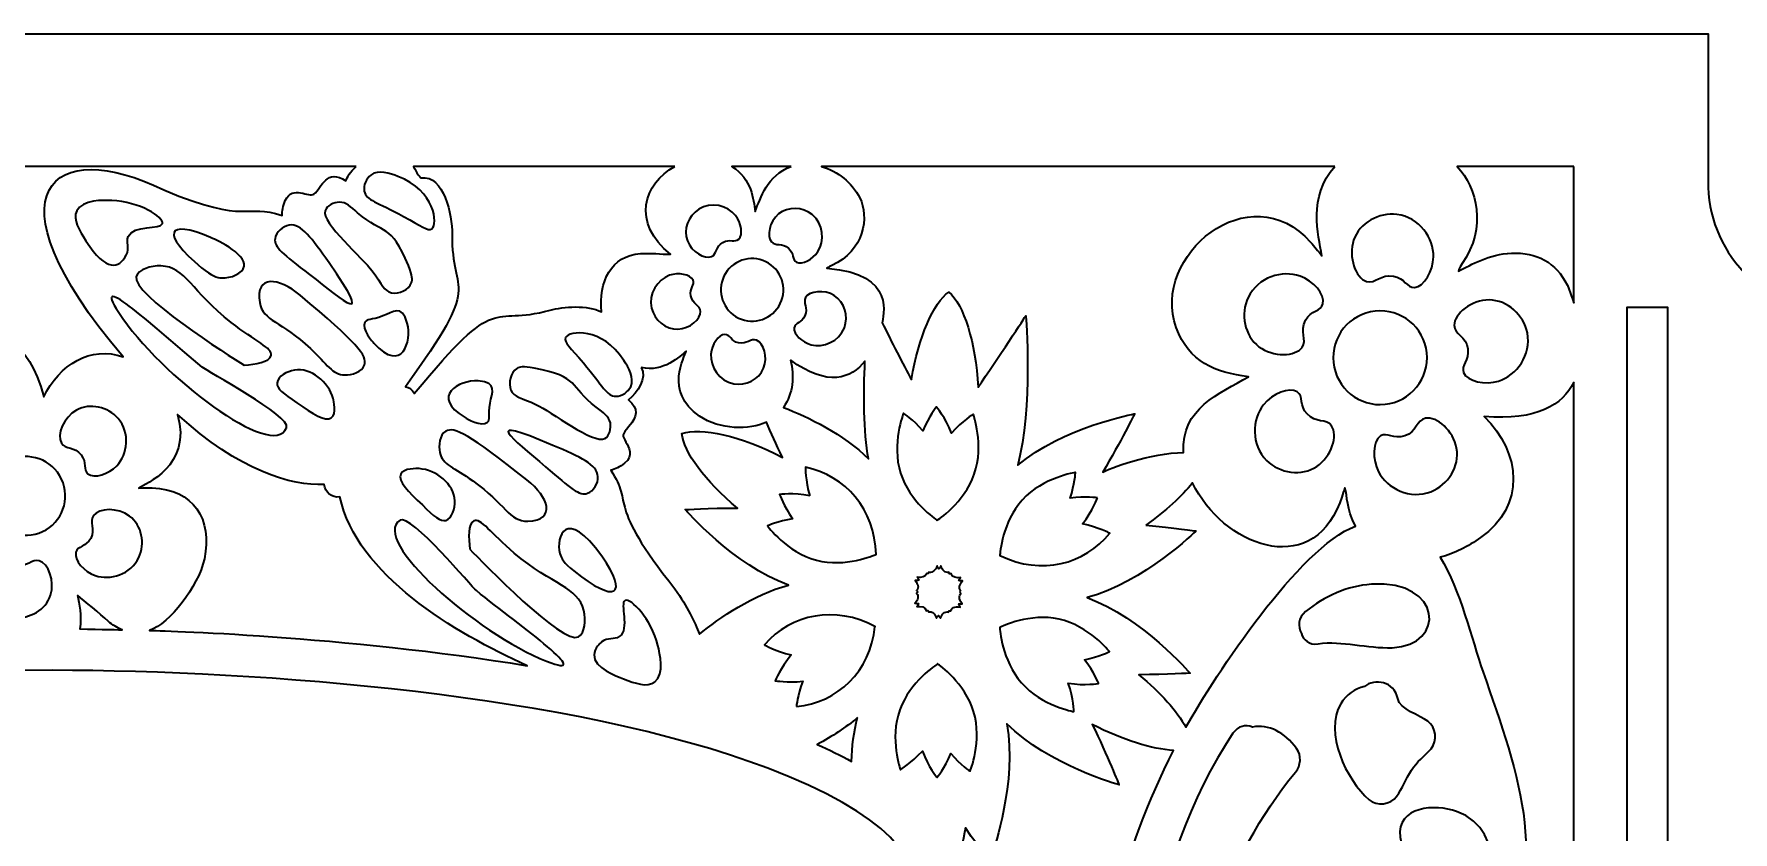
# Model space of a CAD drawing. Header units: inches. Extents: x 7 to 405, y 0 to 403.
# Drawn here: x 144.1 to 270.3, y 343.7 to 403 of the extents above; entities that cross this region are included whole.
import ezdxf

# ---------------------------------------------------------------- set-up
doc = ezdxf.new("R2010")
doc.units = ezdxf.units.IN
doc.header["$MEASUREMENT"] = 0
doc.layers.add('_U+0421_U+043B_U+043E_U+0439 1', color=7, linetype='Continuous')

msp = doc.modelspace()

# ---------------------------------------------------------------- linework, layer by layer
at = {"layer": '_U+0421_U+043B_U+043E_U+0439 1', "color": 250, "lineweight": 35, "true_color": 0x373435}
msp.add_lwpolyline([(265.46, 296.27), (262.46, 296.27), (262.46, 382.7), (265.46, 382.7), (265.46, 296.27)], dxfattribs=at)
for points, knots in [([(271.14, 385.28), (269.34, 387.18), (268.46, 389.44), (268.46, 392.09), (268.46, 392.09), (268.46, 402.99), (268.46, 402.99), (268.46, 402.99), (20.46, 402.99), (20.46, 402.99), (20.46, 402.99), (20.46, 392.09), (20.46, 392.09), (20.46, 389.48), (19.58, 387.22), (17.78, 385.28), (6.74, 373.43), (6.72, 305.57), (17.78, 293.7), (19.58, 291.76), (20.46, 289.5), (20.46, 286.89), (20.46, 286.89), (20.46, 275.99), (20.46, 275.99), (20.46, 275.99), (268.46, 275.99), (268.46, 275.99), (268.46, 275.99), (268.46, 286.89), (268.46, 286.89), (268.46, 289.5), (269.34, 291.76), (271.14, 293.7), (282.18, 305.54), (282.2, 373.41), (271.14, 385.28)], [0, 0, 0, 0, 1, 1, 1, 2, 2, 2, 3, 3, 3, 4, 4, 4, 5, 5, 5, 6, 6, 6, 7, 7, 7, 8, 8, 8, 9, 9, 9, 10, 10, 10, 11, 11, 11, 12, 12, 12, 12]), ([(168.07, 393.15), (167.61, 392.74), (167.4, 392.35), (167.3, 392.08), (165.9, 393.04), (165.5, 391.57), (164.93, 391.1), (164.57, 390.79), (163.35, 391.81), (162.8, 390.62), (162.62, 390.22), (162.56, 389.83), (162.57, 389.5), (159.77, 390.47), (160.19, 388.74), (153.78, 391.4), (145.63, 395.41), (140.21, 391.48), (150.75, 379), (148.38, 379.86), (146, 378.43), (144.87, 376.03), (142.55, 384.87), (135.4, 378.21), (135.4, 378.21), (134.32, 377.09), (134.08, 375.74), (134.67, 374.27), (135.21, 372.94), (136.24, 372.08), (136.82, 371.52), (136.62, 371.5), (136.46, 371.53), (136.3, 371.58), (133.25, 372.42), (130.32, 370.44), (130.18, 367.35), (128.87, 369.49), (126.44, 372.13), (124.03, 373.41), (128.64, 374.15), (135.81, 379.01), (134.43, 382.5), (133.13, 385.79), (125.43, 384.7), (121.49, 382.53), (122.33, 385.09), (122.71, 390.11), (121.27, 393.15), (121.27, 393.15), (168.07, 393.15), (168.07, 393.15)], [0, 0, 0, 0, 1, 1, 1, 2, 2, 2, 3, 3, 3, 4, 4, 4, 5, 5, 5, 6, 6, 6, 7, 7, 7, 8, 8, 8, 9, 9, 9, 10, 10, 10, 11, 11, 11, 12, 12, 12, 13, 13, 13, 14, 14, 14, 15, 15, 15, 16, 16, 16, 17, 17, 17, 17]), ([(169.15, 392.51), (169.72, 392.95), (170.58, 392.63), (171.16, 392.41), (173.93, 391.36), (174.15, 388.85), (173.69, 388.52), (173.39, 388.31), (172.9, 388.73), (171.59, 389.44), (169.59, 390.54), (168.81, 390.61), (168.67, 391.3), (168.58, 391.76), (168.81, 392.26), (169.15, 392.51)], [0, 0, 0, 0, 1, 1, 1, 2, 2, 2, 3, 3, 3, 4, 4, 4, 5, 5, 5, 5]), ([(191.72, 393.15), (189.43, 391.92), (188.49, 388.94), (191.42, 386.62), (190.7, 386.64), (189.95, 386.72), (189.19, 386.67), (186.99, 386.54), (186.05, 384.58), (186.29, 382.34), (185.24, 382.88), (183.44, 382.74), (182.47, 382.47), (177.9, 381.22), (178.79, 384.02), (172.38, 376.29), (172.24, 376.56), (172, 376.73), (171.72, 376.78), (177.62, 384.92), (175.12, 383.37), (175.19, 388.11), (175.21, 389.57), (174.56, 392.51), (172.9, 392.31), (172.76, 392.29), (172.38, 393.02), (172.31, 393.15), (172.31, 393.15), (191.72, 393.15), (191.72, 393.15)], [0, 0, 0, 0, 1, 1, 1, 2, 2, 2, 3, 3, 3, 4, 4, 4, 5, 5, 5, 6, 6, 6, 7, 7, 7, 8, 8, 8, 9, 9, 9, 10, 10, 10, 10]), ([(200.37, 393.15), (198.56, 392.48), (198.11, 390.8), (197.69, 389.81), (197.56, 390.73), (197.46, 392.19), (195.96, 393.15), (195.96, 393.15), (200.37, 393.15), (200.37, 393.15)], [0, 0, 0, 0, 1, 1, 1, 2, 2, 2, 3, 3, 3, 3]), ([(240.75, 393.15), (238.71, 390.84), (239.52, 388.12), (239.78, 386.52), (239.5, 386.86), (239.23, 387.19), (238.94, 387.52), (234.46, 392.64), (227.03, 386.51), (228.97, 381.18), (229.9, 378.63), (231.86, 377.84), (234.33, 377.52), (232.18, 376.27), (229.32, 375.2), (229.51, 371.9), (227.14, 371.89), (223.86, 370.68), (223.51, 370.44), (224.84, 372.69), (225.88, 374.78), (225.88, 374.78), (225.88, 374.78), (220.51, 373.76), (217.19, 370.96), (218.33, 375.15), (217.8, 382.06), (217.8, 382.06), (217.8, 382.06), (215.65, 378.79), (214.26, 376.76), (214.07, 380.12), (213.18, 382.89), (212.08, 383.82), (210.93, 383.02), (209.83, 380.49), (209.31, 377.32), (208.69, 378.41), (207.8, 380.18), (207.13, 381.54), (207.13, 381.89), (208.31, 385.22), (203.03, 385.58), (203.15, 385.69), (203.26, 385.74), (203.38, 385.79), (205.81, 386.85), (206.17, 389.42), (205.46, 390.82), (204.84, 392.01), (203.85, 392.76), (202.63, 393.15), (202.63, 393.15), (240.75, 393.15), (240.75, 393.15)], [0, 0, 0, 0, 1, 1, 1, 2, 2, 2, 3, 3, 3, 4, 4, 4, 5, 5, 5, 6, 6, 6, 7, 7, 7, 8, 8, 8, 9, 9, 9, 10, 10, 10, 11, 11, 11, 12, 12, 12, 13, 13, 13, 14, 14, 14, 15, 15, 15, 16, 16, 16, 17, 17, 17, 18, 18, 18, 18]), ([(258.48, 393.15), (258.48, 393.15), (258.48, 383.01), (258.48, 383.01), (258.24, 383.83), (258, 384.35), (258, 384.35), (257.16, 386.01), (255.74, 386.8), (253.86, 386.71), (252.21, 386.63), (250.87, 385.85), (249.93, 385.37), (249.98, 385.61), (250.09, 385.77), (250.2, 385.93), (252.06, 388.63), (251.3, 391.54), (249.83, 393.15), (249.83, 393.15), (258.48, 393.15), (258.48, 393.15)], [0, 0, 0, 0, 1, 1, 1, 2, 2, 2, 3, 3, 3, 4, 4, 4, 5, 5, 5, 6, 6, 6, 7, 7, 7, 7]), ([(151.14, 387.94), (150.95, 387.51), (151.29, 387.13), (150.99, 386.55), (150.47, 385.57), (149.49, 385.26), (148, 387.62), (147.51, 388.39), (147, 389.21), (147.31, 389.85), (147.73, 390.7), (149.32, 390.64), (149.91, 390.62), (151.97, 390.53), (153.79, 389.38), (153.67, 388.91), (153.56, 388.44), (151.53, 388.85), (151.14, 387.94)], [0, 0, 0, 0, 1, 1, 1, 2, 2, 2, 3, 3, 3, 4, 4, 4, 5, 5, 5, 6, 6, 6, 6]), ([(171.94, 385.78), (172.26, 384.99), (172.26, 384.73), (172.18, 384.52), (171.98, 383.99), (171.26, 383.65), (170.69, 383.76), (170.12, 383.88), (170.01, 384.38), (169.26, 385.39), (168.58, 386.29), (165.47, 389), (165.76, 389.85), (165.89, 390.24), (166.4, 390.49), (166.82, 390.49), (167.33, 390.5), (167.65, 390.15), (168.17, 389.71), (170.17, 387.98), (170.6, 389.01), (171.94, 385.78)], [0, 0, 0, 0, 1, 1, 1, 2, 2, 2, 3, 3, 3, 4, 4, 4, 5, 5, 5, 6, 6, 6, 7, 7, 7, 7]), ([(193.5, 389.97), (194.42, 390.57), (195.66, 390.24), (196.23, 389.51), (196.67, 388.97), (196.82, 388.07), (196.48, 387.75), (196.2, 387.48), (195.81, 387.79), (195.3, 387.51), (194.75, 387.2), (194.87, 386.63), (194.46, 386.46), (193.94, 386.24), (192.98, 386.8), (192.66, 387.62), (192.33, 388.46), (192.73, 389.48), (193.5, 389.97)], [0, 0, 0, 0, 1, 1, 1, 2, 2, 2, 3, 3, 3, 4, 4, 4, 5, 5, 5, 6, 6, 6, 6]), ([(201.93, 389.57), (202.79, 388.88), (202.86, 387.6), (202.36, 386.83), (201.98, 386.24), (201.18, 385.82), (200.76, 386.04), (200.42, 386.22), (200.6, 386.69), (200.17, 387.08), (199.7, 387.5), (199.2, 387.21), (198.9, 387.55), (198.53, 387.97), (198.76, 389.06), (199.43, 389.62), (200.13, 390.2), (201.22, 390.14), (201.93, 389.57)], [0, 0, 0, 0, 1, 1, 1, 2, 2, 2, 3, 3, 3, 4, 4, 4, 5, 5, 5, 6, 6, 6, 6]), ([(157.24, 387.88), (157.41, 387.81), (159.94, 386.7), (159.74, 385.73), (159.64, 385.2), (158.78, 384.83), (158.08, 384.87), (157.73, 384.88), (157.34, 385), (156.59, 385.62), (153.5, 388.18), (154, 389.27), (157.24, 387.88)], [0, 0, 0, 0, 1, 1, 1, 2, 2, 2, 3, 3, 3, 4, 4, 4, 4]), ([(162.04, 387.78), (162.11, 388.26), (162.6, 388.72), (163.1, 388.79), (163.99, 388.92), (164.78, 387.81), (166.05, 385.99), (169.47, 381.07), (167.2, 383.12), (164.6, 385.12), (162.61, 386.66), (161.96, 387.15), (162.04, 387.78)], [0, 0, 0, 0, 1, 1, 1, 2, 2, 2, 3, 3, 3, 4, 4, 4, 4]), ([(242.14, 387.67), (242.57, 388.96), (244.01, 389.75), (245.36, 389.58), (247, 389.38), (248.11, 387.81), (248.07, 386.43), (248.05, 385.38), (247.37, 384.21), (246.66, 384.16), (246.08, 384.12), (245.94, 384.86), (245.09, 385.01), (244.16, 385.18), (243.75, 384.41), (243.1, 384.61), (242.29, 384.86), (241.72, 386.42), (242.14, 387.67)], [0, 0, 0, 0, 1, 1, 1, 2, 2, 2, 3, 3, 3, 4, 4, 4, 5, 5, 5, 6, 6, 6, 6]), ([(195.38, 385), (195.94, 386.15), (197.33, 386.63), (198.49, 386.07), (199.64, 385.51), (200.12, 384.12), (199.56, 382.96), (199, 381.81), (197.61, 381.33), (196.45, 381.89), (195.3, 382.45), (194.82, 383.84), (195.38, 385)], [0, 0, 0, 0, 1, 1, 1, 2, 2, 2, 3, 3, 3, 4, 4, 4, 4]), ([(156.62, 378.24), (156.93, 377.98), (163.23, 374.61), (162.89, 373.74), (161.92, 371.24), (153.54, 377.55), (150.44, 382.29), (148.2, 385.72), (153.37, 380.96), (156.62, 378.24)], [0, 0, 0, 0, 1, 1, 1, 2, 2, 2, 3, 3, 3, 3]), ([(158.79, 381.55), (160.56, 380.16), (161.87, 379.67), (161.74, 379.1), (161.62, 378.62), (160.58, 378.45), (159.74, 378.39), (158.66, 379.06), (151.34, 383.71), (151.73, 384.97), (151.9, 385.5), (152.82, 385.78), (153.57, 385.76), (155.39, 385.7), (155.83, 383.88), (158.79, 381.55)], [0, 0, 0, 0, 1, 1, 1, 2, 2, 2, 3, 3, 3, 4, 4, 4, 5, 5, 5, 5]), ([(163.91, 383.58), (168.12, 380.04), (168.92, 379.1), (168.68, 378.4), (168.5, 377.89), (167.74, 377.65), (167.22, 377.66), (166.29, 377.67), (165.91, 378.45), (164.67, 379.62), (162.52, 381.65), (161.13, 381.67), (160.91, 383.03), (160.55, 385.14), (162.34, 384.9), (163.91, 383.58)], [0, 0, 0, 0, 1, 1, 1, 2, 2, 2, 3, 3, 3, 4, 4, 4, 5, 5, 5, 5]), ([(193.08, 384.71), (193.24, 384.36), (192.82, 384.09), (192.92, 383.53), (193.04, 382.91), (193.62, 382.83), (193.64, 382.38), (193.68, 381.82), (192.84, 381.09), (191.96, 381.06), (191.05, 381.03), (190.22, 381.74), (190, 382.62), (189.74, 383.69), (190.46, 384.75), (191.33, 385.06), (191.99, 385.29), (192.88, 385.14), (193.08, 384.71)], [0, 0, 0, 0, 1, 1, 1, 2, 2, 2, 3, 3, 3, 4, 4, 4, 5, 5, 5, 6, 6, 6, 6]), ([(238.32, 379.71), (237.83, 379.02), (236.16, 378.97), (235.11, 379.76), (234.02, 380.58), (233.72, 382.2), (234.31, 383.42), (235.02, 384.92), (236.85, 385.47), (238.16, 385), (239.14, 384.65), (240.04, 383.63), (239.86, 382.94), (239.72, 382.38), (238.98, 382.48), (238.56, 381.72), (238.1, 380.89), (238.71, 380.26), (238.32, 379.71)], [0, 0, 0, 0, 1, 1, 1, 2, 2, 2, 3, 3, 3, 4, 4, 4, 5, 5, 5, 6, 6, 6, 6]), ([(201.44, 383.41), (201.73, 383.9), (202.83, 384.02), (203.57, 383.56), (204.34, 383.07), (204.64, 382.02), (204.32, 381.17), (203.93, 380.14), (202.74, 379.66), (201.85, 379.9), (201.17, 380.08), (200.52, 380.7), (200.59, 381.17), (200.66, 381.55), (201.16, 381.53), (201.39, 382.06), (201.65, 382.63), (201.21, 383.02), (201.44, 383.41)], [0, 0, 0, 0, 1, 1, 1, 2, 2, 2, 3, 3, 3, 4, 4, 4, 5, 5, 5, 6, 6, 6, 6]), ([(169.38, 380.02), (169.3, 380.11), (168.43, 381.06), (168.71, 381.58), (168.86, 381.84), (169.14, 381.71), (170.05, 382.04), (170.81, 382.32), (171.45, 382.97), (171.86, 381.51), (172.22, 380.15), (171.48, 377.73), (169.38, 380.02)], [0, 0, 0, 0, 1, 1, 1, 2, 2, 2, 3, 3, 3, 4, 4, 4, 4]), ([(243.74, 382.4), (245.66, 382.6), (247.37, 381.22), (247.57, 379.3), (247.77, 377.39), (246.38, 375.68), (244.47, 375.48), (242.56, 375.28), (240.84, 376.67), (240.64, 378.58), (240.44, 380.49), (241.83, 382.2), (243.74, 382.4)], [0, 0, 0, 0, 1, 1, 1, 2, 2, 2, 3, 3, 3, 4, 4, 4, 4]), ([(252.21, 383.23), (253.57, 383.22), (254.78, 382.11), (255.04, 380.78), (255.37, 379.16), (254.23, 377.61), (252.91, 377.21), (251.91, 376.9), (250.58, 377.17), (250.31, 377.83), (250.09, 378.37), (250.74, 378.74), (250.62, 379.6), (250.49, 380.53), (249.63, 380.67), (249.61, 381.35), (249.59, 382.2), (250.9, 383.23), (252.21, 383.23)], [0, 0, 0, 0, 1, 1, 1, 2, 2, 2, 3, 3, 3, 4, 4, 4, 5, 5, 5, 6, 6, 6, 6]), ([(188.45, 376.78), (188.27, 376.41), (187.82, 376.08), (187.36, 376.08), (186.65, 376.07), (186.42, 376.82), (184.94, 378.56), (183.98, 379.69), (183.47, 380.09), (183.62, 380.43), (183.85, 380.94), (186.33, 381.25), (187.94, 378.74), (188.27, 378.21), (188.76, 377.44), (188.45, 376.78)], [0, 0, 0, 0, 1, 1, 1, 2, 2, 2, 3, 3, 3, 4, 4, 4, 5, 5, 5, 5]), ([(195.44, 380.67), (195.83, 380.68), (195.89, 380.18), (196.46, 380.04), (197.07, 379.9), (197.37, 380.4), (197.8, 380.24), (198.32, 380.04), (198.65, 378.98), (198.32, 378.16), (197.99, 377.32), (197, 376.85), (196.1, 377.01), (195.02, 377.2), (194.34, 378.29), (194.41, 379.21), (194.47, 379.91), (194.97, 380.67), (195.44, 380.67)], [0, 0, 0, 0, 1, 1, 1, 2, 2, 2, 3, 3, 3, 4, 4, 4, 5, 5, 5, 6, 6, 6, 6]), ([(189.24, 378.22), (190.88, 377.82), (192.11, 379.05), (192.58, 379.43), (192.48, 379.03), (190.9, 376.45), (193.56, 374.6), (195.05, 373.56), (197.31, 373.57), (198.53, 374.15), (198.85, 373.4), (199.26, 372.49), (199.73, 371.54), (196.63, 373.15), (193.65, 373.81), (192.26, 373.31), (192.38, 371.95), (193.96, 369.78), (196.38, 367.77), (194.23, 367.77), (192.5, 367.66), (192.5, 367.66), (192.5, 367.66), (196.07, 363.52), (200.16, 362.05), (197.55, 361.35), (195.06, 359.62), (193.55, 358.4), (193.22, 359.31), (192.66, 360.42), (191.74, 361.77), (186.53, 368.29), (188.73, 367.96), (186.97, 370.59), (187.29, 370.67), (187.65, 370.82), (188, 371.1), (188.67, 371.65), (188.3, 372.31), (188.1, 372.67), (187.81, 373.18), (187.79, 373.21), (188.31, 373.82), (188.95, 374.57), (189.08, 375.13), (188.29, 375.82), (188.96, 376.31), (189.68, 377.46), (189.24, 378.22)], [0, 0, 0, 0, 1, 1, 1, 2, 2, 2, 3, 3, 3, 4, 4, 4, 5, 5, 5, 6, 6, 6, 7, 7, 7, 8, 8, 8, 9, 9, 9, 10, 10, 10, 11, 11, 11, 12, 12, 12, 13, 13, 13, 14, 14, 14, 15, 15, 15, 16, 16, 16, 16]), ([(200.31, 378.78), (203.12, 376.71), (204.83, 377.41), (205.85, 378.69), (205.74, 376.28), (205.74, 373.46), (206.11, 371.42), (204.26, 373.27), (201.62, 374.54), (199.8, 375.25), (200.53, 376.33), (200.62, 377.54), (200.31, 378.78)], [0, 0, 0, 0, 1, 1, 1, 2, 2, 2, 3, 3, 3, 4, 4, 4, 4]), ([(163.66, 375.59), (162.65, 376.28), (162.15, 376.63), (162.19, 377.07), (162.24, 377.56), (162.93, 377.93), (163.48, 378.02), (164.7, 378.22), (166.03, 377.13), (166.36, 375.9), (166.39, 375.76), (166.65, 374.78), (166.22, 374.47), (165.77, 374.16), (164.86, 374.78), (163.66, 375.59)], [0, 0, 0, 0, 1, 1, 1, 2, 2, 2, 3, 3, 3, 4, 4, 4, 5, 5, 5, 5]), ([(177.12, 377.22), (178.63, 377.12), (178.13, 376.36), (178.01, 375.56), (177.87, 374.6), (178.05, 374.35), (177.82, 374.15), (177.38, 373.77), (176.26, 374.43), (176.16, 374.49), (173.49, 376.09), (175.72, 377.3), (177.12, 377.22)], [0, 0, 0, 0, 1, 1, 1, 2, 2, 2, 3, 3, 3, 4, 4, 4, 4]), ([(185.9, 375.26), (186.44, 374.84), (186.84, 374.6), (186.94, 374.1), (187.01, 373.69), (186.88, 373.14), (186.52, 372.93), (185.75, 372.48), (182.44, 374.99), (181.45, 375.45), (180.31, 375.99), (179.79, 376), (179.56, 376.53), (179.33, 377.06), (179.53, 377.84), (180, 378.14), (180.19, 378.26), (180.44, 378.32), (181.28, 378.16), (184.71, 377.51), (183.82, 376.86), (185.9, 375.26)], [0, 0, 0, 0, 1, 1, 1, 2, 2, 2, 3, 3, 3, 4, 4, 4, 5, 5, 5, 6, 6, 6, 7, 7, 7, 7]), ([(235.45, 375.45), (236.1, 376.27), (237.36, 376.79), (237.95, 376.4), (238.43, 376.08), (238.1, 375.4), (238.68, 374.76), (239.32, 374.06), (240.11, 374.43), (240.5, 373.88), (240.99, 373.19), (240.5, 371.6), (239.41, 370.86), (238.28, 370.11), (236.65, 370.35), (235.68, 371.3), (234.5, 372.46), (234.58, 374.37), (235.45, 375.45)], [0, 0, 0, 0, 1, 1, 1, 2, 2, 2, 3, 3, 3, 4, 4, 4, 5, 5, 5, 6, 6, 6, 6]), ([(258.48, 323.21), (257.68, 327.35), (255.57, 331.51), (251.9, 334.73), (257.31, 340.25), (254.35, 348.11), (251.75, 355.59), (250.9, 358.03), (250.09, 361.64), (248.56, 364.12), (249.63, 364.39), (250.62, 364.92), (251.57, 365.58), (254.91, 367.94), (254.61, 371.86), (251.84, 374.57), (255.77, 374.25), (257.66, 375.45), (258.48, 377.11), (258.48, 377.11), (258.48, 323.21), (258.48, 323.21)], [0, 0, 0, 0, 1, 1, 1, 2, 2, 2, 3, 3, 3, 4, 4, 4, 5, 5, 5, 6, 6, 6, 7, 7, 7, 7]), ([(150.3, 370.92), (149.7, 370.29), (148.61, 369.94), (148.14, 370.31), (147.76, 370.61), (148.09, 371.15), (147.64, 371.73), (147.16, 372.36), (146.47, 372.11), (146.18, 372.6), (145.81, 373.21), (146.34, 374.51), (147.3, 375.05), (148.3, 375.6), (149.64, 375.29), (150.39, 374.42), (151.3, 373.37), (151.1, 371.77), (150.3, 370.92)], [0, 0, 0, 0, 1, 1, 1, 2, 2, 2, 3, 3, 3, 4, 4, 4, 5, 5, 5, 6, 6, 6, 6]), ([(182.68, 372.43), (184.72, 371.56), (185.97, 371.01), (186.02, 370.11), (186.06, 369.61), (185.7, 369.03), (185.24, 368.87), (184.64, 368.66), (184.03, 369.2), (182.13, 370.84), (179.68, 372.95), (177.13, 374.81), (182.68, 372.43)], [0, 0, 0, 0, 1, 1, 1, 2, 2, 2, 3, 3, 3, 4, 4, 4, 4]), ([(211.21, 366.86), (211.21, 366.86), (211.21, 366.86), (211.21, 366.87), (211.09, 366.95), (209.16, 368.25), (208.49, 370.37), (207.8, 372.57), (208.71, 374.81), (208.71, 374.81), (208.71, 374.81), (209.43, 374.35), (210.15, 373.51), (210.59, 374.58), (211.16, 375.29), (211.16, 375.29), (211.16, 375.29), (211.81, 374.52), (212.28, 373.34), (213.07, 374.25), (213.89, 374.75), (213.89, 374.75), (213.89, 374.75), (214.73, 372.48), (213.97, 370.3), (213.22, 368.14), (211.21, 366.86), (211.21, 366.86)], [0, 0, 0, 0, 1, 1, 1, 2, 2, 2, 3, 3, 3, 4, 4, 4, 5, 5, 5, 6, 6, 6, 7, 7, 7, 8, 8, 8, 9, 9, 9, 9]), ([(152.91, 369.27), (152.85, 369.28), (152.2, 369.26), (151.93, 369.26), (152.34, 369.57), (155.9, 370.85), (154.8, 374.72), (159.38, 370.52), (163.26, 369.4), (165.68, 369.53), (165.75, 368.94), (166.25, 368.52), (166.86, 368.6), (168.07, 362.83), (175.39, 358.49), (180.76, 356.06), (167.32, 358.29), (153.11, 358.7), (152.75, 358.67), (152.74, 358.67), (152.72, 358.67), (152.71, 358.67), (154.22, 359.21), (156.32, 361.9), (156.79, 364), (157.44, 366.96), (155.94, 369.17), (152.91, 369.27)], [0, 0, 0, 0, 1, 1, 1, 2, 2, 2, 3, 3, 3, 4, 4, 4, 5, 5, 5, 6, 6, 6, 7, 7, 7, 8, 8, 8, 9, 9, 9, 9]), ([(180.75, 369.86), (182.37, 368.58), (182.95, 366.88), (180.82, 366.8), (179.44, 366.75), (179.14, 368.1), (176.72, 369.8), (175.33, 370.78), (174.48, 370.99), (174.28, 371.9), (174.17, 372.41), (174.25, 373.21), (174.72, 373.48), (175.36, 373.85), (176.43, 373.27), (180.75, 369.86)], [0, 0, 0, 0, 1, 1, 1, 2, 2, 2, 3, 3, 3, 4, 4, 4, 5, 5, 5, 5]), ([(249.79, 372.21), (250.03, 370.88), (249.15, 369.49), (247.88, 368.99), (246.35, 368.38), (244.62, 369.23), (243.99, 370.46), (243.51, 371.39), (243.54, 372.74), (244.14, 373.13), (244.63, 373.44), (245.11, 372.86), (245.93, 373.13), (246.83, 373.43), (246.81, 374.3), (247.48, 374.44), (248.31, 374.61), (249.56, 373.51), (249.79, 372.21)], [0, 0, 0, 0, 1, 1, 1, 2, 2, 2, 3, 3, 3, 4, 4, 4, 5, 5, 5, 6, 6, 6, 6]), ([(146.18, 369.92), (146.87, 368.46), (146.24, 366.71), (144.78, 366.02), (143.31, 365.34), (141.57, 365.97), (140.88, 367.43), (140.2, 368.89), (140.83, 370.64), (142.29, 371.32), (143.75, 372.01), (145.5, 371.38), (146.18, 369.92)], [0, 0, 0, 0, 1, 1, 1, 2, 2, 2, 3, 3, 3, 4, 4, 4, 4]), ([(175.39, 368.31), (175.42, 367.76), (175.2, 367.01), (174.73, 366.86), (174.3, 366.73), (173.86, 367.15), (172.98, 368), (171.94, 369.01), (171.15, 369.78), (171.37, 370.28), (171.58, 370.76), (172.6, 370.71), (172.74, 370.7), (174, 370.62), (175.34, 369.55), (175.39, 368.31)], [0, 0, 0, 0, 1, 1, 1, 2, 2, 2, 3, 3, 3, 4, 4, 4, 5, 5, 5, 5]), ([(201.75, 368.68), (201.41, 369.84), (201.43, 370.8), (201.43, 370.8), (204.41, 370.17), (206.58, 367.71), (206.67, 364.33), (206.67, 364.33), (206.67, 364.33), (206.66, 364.33), (206.53, 364.27), (204.4, 363.33), (202.25, 363.9), (200.02, 364.48), (198.61, 366.45), (198.61, 366.45), (198.61, 366.45), (199.39, 366.81), (200.48, 366.97), (199.81, 367.92), (199.51, 368.78), (199.51, 368.78), (199.51, 368.78), (200.52, 368.92), (201.75, 368.68)], [0, 0, 0, 0, 1, 1, 1, 2, 2, 2, 3, 3, 3, 4, 4, 4, 5, 5, 5, 6, 6, 6, 7, 7, 7, 8, 8, 8, 8]), ([(223.12, 368.53), (223.12, 368.53), (222.78, 367.58), (222, 366.59), (223.19, 366.35), (224.03, 365.9), (224.03, 365.9), (222.15, 363.61), (219, 362.73), (215.87, 364.25), (215.86, 364.25), (215.86, 364.25), (215.87, 364.26), (215.88, 364.4), (216.03, 366.72), (217.53, 368.37), (219.08, 370.07), (221.48, 370.41), (221.48, 370.41), (221.48, 370.41), (221.44, 369.55), (221.08, 368.5), (222.23, 368.67), (223.12, 368.53), (223.12, 368.53)], [0, 0, 0, 0, 1, 1, 1, 2, 2, 2, 3, 3, 3, 4, 4, 4, 5, 5, 5, 6, 6, 6, 7, 7, 7, 8, 8, 8, 8]), ([(226.7, 366.5), (228.18, 367.53), (229.38, 368.64), (230.18, 369.64), (232.39, 365.02), (238.91, 362.46), (241.11, 368.17), (241.15, 368.26), (241.33, 368.82), (241.49, 369.28), (241.68, 368.66), (241.6, 367.71), (242.27, 366.44), (238.08, 364.8), (231.9, 355.47), (229.69, 351.49), (229.02, 352.68), (227.79, 354.07), (226.2, 355.39), (228.31, 355.4), (229.99, 355.51), (229.99, 355.51), (229.99, 355.51), (226.43, 359.65), (222.34, 361.12), (226.54, 362.24), (230.43, 366.07), (230.43, 366.07), (230.43, 366.07), (228.78, 366.31), (226.7, 366.5)], [0, 0, 0, 0, 1, 1, 1, 2, 2, 2, 3, 3, 3, 4, 4, 4, 5, 5, 5, 6, 6, 6, 7, 7, 7, 8, 8, 8, 9, 9, 9, 10, 10, 10, 10]), ([(148.69, 362.76), (147.86, 363.05), (147.1, 363.91), (147.25, 364.49), (147.37, 364.96), (148, 364.88), (148.35, 365.52), (148.73, 366.22), (148.22, 366.74), (148.55, 367.21), (148.96, 367.79), (150.36, 367.83), (151.24, 367.17), (152.16, 366.49), (152.41, 365.13), (151.92, 364.1), (151.33, 362.84), (149.79, 362.37), (148.69, 362.76)], [0, 0, 0, 0, 1, 1, 1, 2, 2, 2, 3, 3, 3, 4, 4, 4, 5, 5, 5, 6, 6, 6, 6]), ([(171.32, 366.87), (172.11, 367.38), (176.68, 361.88), (176.99, 361.64), (180.31, 359), (186.02, 354.9), (182.21, 356.4), (176.94, 358.48), (169.07, 365.42), (171.32, 366.87)], [0, 0, 0, 0, 1, 1, 1, 2, 2, 2, 3, 3, 3, 3]), ([(184.23, 363.1), (183.47, 363.7), (183.28, 364.06), (183.19, 364.4), (182.88, 365.59), (183.6, 367.98), (186.32, 364.19), (188.33, 361.28), (187.34, 360.61), (184.23, 363.1)], [0, 0, 0, 0, 1, 1, 1, 2, 2, 2, 3, 3, 3, 3]), ([(176.51, 364.72), (176.41, 365.56), (176.35, 366.61), (176.8, 366.82), (177.33, 367.07), (178.08, 365.89), (179.8, 364.43), (182.68, 362), (184.55, 361.94), (184.97, 360.16), (185.14, 359.44), (185.06, 358.48), (184.57, 358.21), (183.42, 357.57), (177.42, 363.77), (176.51, 364.72)], [0, 0, 0, 0, 1, 1, 1, 2, 2, 2, 3, 3, 3, 4, 4, 4, 5, 5, 5, 5]), ([(145.37, 361.3), (145.02, 360.21), (143.82, 359.53), (142.68, 359.65), (141.3, 359.81), (140.35, 361.11), (140.36, 362.28), (140.37, 363.16), (140.93, 364.15), (141.52, 364.2), (142.01, 364.24), (142.14, 363.62), (142.86, 363.5), (143.64, 363.37), (143.98, 364.02), (144.52, 363.86), (145.21, 363.66), (145.7, 362.36), (145.37, 361.3)], [0, 0, 0, 0, 1, 1, 1, 2, 2, 2, 3, 3, 3, 4, 4, 4, 5, 5, 5, 6, 6, 6, 6]), ([(212.98, 361.61), (212.95, 361.58), (212.93, 361.55), (212.91, 361.52), (212.93, 361.48), (212.95, 361.45), (212.98, 361.42), (212.83, 361.28), (212.78, 361.02), (213.07, 360.67), (212.98, 360.67), (212.89, 360.67), (212.82, 360.65), (212.84, 360.58), (212.88, 360.5), (212.93, 360.42), (212.48, 360.5), (212.28, 360.34), (212.22, 360.14), (212.18, 360.15), (212.14, 360.15), (212.11, 360.15), (212.09, 360.12), (212.07, 360.08), (212.06, 360.05), (211.75, 360.12), (211.57, 359.88), (211.45, 359.59), (211.41, 359.67), (211.36, 359.74), (211.31, 359.8), (211.26, 359.74), (211.21, 359.67), (211.16, 359.59), (211.06, 359.88), (210.87, 360.13), (210.57, 360.06), (210.56, 360.1), (210.54, 360.13), (210.52, 360.16), (210.48, 360.17), (210.45, 360.16), (210.41, 360.15), (210.31, 360.45), (210.02, 360.5), (209.71, 360.45), (209.76, 360.53), (209.8, 360.61), (209.82, 360.68), (209.74, 360.69), (209.66, 360.7), (209.56, 360.7), (209.77, 360.94), (209.88, 361.21), (209.68, 361.45), (209.71, 361.48), (209.73, 361.51), (209.74, 361.54), (209.73, 361.58), (209.71, 361.61), (209.68, 361.64), (209.89, 361.87), (209.78, 362.15), (209.58, 362.39), (209.67, 362.39), (209.76, 362.39), (209.84, 362.41), (209.81, 362.48), (209.78, 362.56), (209.73, 362.64), (210.04, 362.59), (210.34, 362.63), (210.44, 362.92), (210.47, 362.91), (210.51, 362.91), (210.55, 362.91), (210.57, 362.94), (210.58, 362.97), (210.6, 363.01), (210.9, 362.94), (211.09, 363.18), (211.2, 363.47), (211.24, 363.39), (211.29, 363.32), (211.34, 363.26), (211.4, 363.32), (211.44, 363.39), (211.49, 363.47), (211.59, 363.18), (211.78, 362.93), (212.09, 363), (212.1, 362.96), (212.11, 362.92), (212.13, 362.89), (212.17, 362.89), (212.21, 362.9), (212.25, 362.9), (212.33, 362.61), (212.64, 362.56), (212.94, 362.61), (212.89, 362.53), (212.86, 362.45), (212.83, 362.38), (212.91, 362.37), (212.99, 362.36), (213.09, 362.36), (212.89, 362.12), (212.77, 361.84), (212.98, 361.61)], [0, 0, 0, 0, 1, 1, 1, 2, 2, 2, 3, 3, 3, 4, 4, 4, 5, 5, 5, 6, 6, 6, 7, 7, 7, 8, 8, 8, 9, 9, 9, 10, 10, 10, 11, 11, 11, 12, 12, 12, 13, 13, 13, 14, 14, 14, 15, 15, 15, 16, 16, 16, 17, 17, 17, 18, 18, 18, 19, 19, 19, 20, 20, 20, 21, 21, 21, 22, 22, 22, 23, 23, 23, 24, 24, 24, 25, 25, 25, 26, 26, 26, 27, 27, 27, 28, 28, 28, 29, 29, 29, 30, 30, 30, 31, 31, 31, 32, 32, 32, 33, 33, 33, 34, 34, 34, 35, 35, 35, 36, 36, 36, 36]), ([(243.46, 362.11), (248.81, 362.44), (249, 357.55), (245, 357.4), (243.17, 357.33), (241.29, 357.95), (239.5, 357.69), (238.83, 357.59), (238.41, 357.97), (238.26, 358.46), (237.99, 358.97), (238.01, 359.63), (238.57, 360.08), (239.93, 361.2), (241.68, 362), (243.46, 362.11)], [0, 0, 0, 0, 1, 1, 1, 2, 2, 2, 3, 3, 3, 4, 4, 4, 5, 5, 5, 5]), ([(147.36, 361.3), (147.9, 360.83), (149.05, 359.95), (149.64, 359.36), (149.64, 359.36), (149.64, 359.36), (149.64, 359.36), (149.98, 359.08), (150.33, 358.87), (150.69, 358.73), (150.69, 358.73), (149.06, 358.76), (147.54, 358.79), (147.69, 359.79), (147.5, 360.67), (147.36, 361.3)], [0, 0, 0, 0, 1, 1, 1, 2, 2, 2, 3, 3, 3, 4, 4, 4, 5, 5, 5, 5]), ([(186.27, 357.8), (186.78, 358.21), (187.21, 357.96), (187.6, 358.22), (188.42, 358.8), (187.6, 360.69), (188.04, 360.9), (188.47, 361.11), (189.97, 359.56), (190.47, 357.56), (190.61, 356.99), (190.99, 355.44), (190.24, 354.86), (189.68, 354.42), (188.77, 354.76), (187.92, 355.08), (187.4, 355.28), (185.72, 355.91), (185.73, 356.87), (185.74, 357.37), (186.21, 357.76), (186.27, 357.8)], [0, 0, 0, 0, 1, 1, 1, 2, 2, 2, 3, 3, 3, 4, 4, 4, 5, 5, 5, 6, 6, 6, 7, 7, 7, 7]), ([(200.76, 353.02), (200.76, 353.02), (200.83, 353.87), (201.23, 354.91), (200.08, 354.78), (199.19, 354.95), (199.19, 354.95), (199.19, 354.95), (199.56, 355.89), (200.38, 356.86), (199.2, 357.13), (198.38, 357.62), (198.38, 357.62), (200.4, 359.9), (203.65, 360.57), (206.59, 358.97), (206.6, 358.97), (206.6, 358.97), (206.59, 358.96), (206.26, 355.62), (203.82, 353.34), (200.76, 353.02)], [0, 0, 0, 0, 1, 1, 1, 2, 2, 2, 3, 3, 3, 4, 4, 4, 5, 5, 5, 6, 6, 6, 7, 7, 7, 7]), ([(220.26, 359.52), (222.51, 359.02), (224, 357.11), (224, 357.11), (224, 357.11), (223.24, 356.72), (222.15, 356.51), (222.86, 355.6), (223.2, 354.75), (223.2, 354.75), (223.2, 354.75), (222.2, 354.57), (220.95, 354.76), (221.34, 353.61), (221.36, 352.65), (221.36, 352.65), (221.36, 352.65), (218.98, 353.06), (217.47, 354.8), (216.01, 356.48), (215.87, 358.76), (215.86, 358.9), (215.86, 358.91), (215.86, 358.91), (215.87, 358.91), (216, 358.97), (218.09, 360), (220.26, 359.52)], [0, 0, 0, 0, 1, 1, 1, 2, 2, 2, 3, 3, 3, 4, 4, 4, 5, 5, 5, 6, 6, 6, 7, 7, 7, 8, 8, 8, 9, 9, 9, 9]), ([(208.44, 352.78), (209.2, 354.88), (211.12, 356.12), (211.24, 356.19), (211.24, 356.19), (211.24, 356.19), (211.25, 356.19), (211.37, 356.11), (213.28, 354.78), (213.92, 352.65), (214.59, 350.45), (213.66, 348.22), (213.66, 348.22), (213.66, 348.22), (212.94, 348.69), (212.23, 349.54), (211.78, 348.47), (211.2, 347.76), (211.2, 347.76), (211.2, 347.76), (210.56, 348.54), (210.11, 349.72), (209.3, 348.83), (208.48, 348.34), (208.48, 348.34), (208.48, 348.34), (207.66, 350.61), (208.44, 352.78)], [0, 0, 0, 0, 1, 1, 1, 2, 2, 2, 3, 3, 3, 4, 4, 4, 5, 5, 5, 6, 6, 6, 7, 7, 7, 8, 8, 8, 9, 9, 9, 9]), ([(115.35, 325.03), (109.04, 325.8), (101.44, 327.07), (95.4, 328.77), (95.4, 328.77), (95.4, 328.77), (95.4, 328.77), (60.59, 338.35), (84.64, 355.73), (145.5, 355.73), (161.18, 355.66), (184.02, 353.99), (198.63, 348.44), (198.63, 348.44), (198.63, 348.44), (198.63, 348.44), (233.88, 335.18), (177.4, 317.46), (115.35, 325.03)], [0, 0, 0, 0, 1, 1, 1, 2, 2, 2, 3, 3, 3, 4, 4, 4, 5, 5, 5, 6, 6, 6, 6]), ([(247.89, 349.9), (247.42, 349.36), (246.81, 348.92), (246.43, 348.3), (246.03, 347.67), (245.77, 346.97), (245.33, 346.35), (244.89, 345.73), (243.86, 345.61), (243.29, 346.1), (241.6, 347.55), (239.92, 351.12), (241.18, 353.23), (241.58, 353.92), (242.24, 354.38), (242.94, 354.52), (243.69, 355.12), (245.17, 354.91), (245.41, 353.62), (245.55, 352.84), (247.08, 352.36), (247.65, 351.94), (248.26, 351.49), (248.39, 350.48), (247.89, 349.9)], [0, 0, 0, 0, 1, 1, 1, 2, 2, 2, 3, 3, 3, 4, 4, 4, 5, 5, 5, 6, 6, 6, 7, 7, 7, 8, 8, 8, 8]), ([(205.3, 352.21), (205.01, 351.16), (204.89, 350.04), (204.86, 348.95), (204.04, 349.4), (203.19, 349.82), (202.31, 350.21), (203.39, 350.81), (204.43, 351.48), (205.3, 352.21)], [0, 0, 0, 0, 1, 1, 1, 2, 2, 2, 3, 3, 3, 3]), ([(223.05, 324.89), (222.15, 325.51), (221, 325.96), (219.96, 325.72), (219.85, 325.92), (219.72, 326.1), (219.55, 326.26), (217.99, 332.25), (216.3, 336.4), (212.28, 340.93), (212.26, 340.9), (212.24, 340.88), (212.22, 340.85), (212.21, 340.91), (212.2, 340.97), (212.19, 341.03), (212.22, 340.99), (212.25, 340.96), (212.28, 340.93), (212.82, 341.63), (213.18, 343.13), (213.31, 344.02), (214.46, 342.01), (215.36, 342.31), (215.36, 342.31), (215.36, 342.31), (217.17, 347.47), (216.39, 351.75), (219.46, 348.67), (224.72, 347.21), (224.72, 347.21), (224.72, 347.21), (223.87, 349.37), (222.73, 351.7), (224.99, 350.53), (227.2, 349.85), (228.77, 349.77), (224.94, 342.27), (222.89, 334.07), (223.05, 324.89)], [0, 0, 0, 0, 1, 1, 1, 2, 2, 2, 3, 3, 3, 4, 4, 4, 5, 5, 5, 6, 6, 6, 7, 7, 7, 8, 8, 8, 9, 9, 9, 10, 10, 10, 11, 11, 11, 12, 12, 12, 13, 13, 13, 13]), ([(233.18, 351.04), (233.56, 351.61), (234.12, 351.7), (234.62, 351.5), (235.86, 351.75), (237.01, 351.1), (237.9, 349.92), (238.29, 349.4), (238.22, 348.63), (237.83, 348.16), (232.48, 341.7), (230.28, 333.52), (228.65, 325.37), (228.33, 323.8), (225.83, 323.83), (225.73, 325.55), (225.63, 327.18), (226.69, 341.44), (233.18, 351.04)], [0, 0, 0, 0, 1, 1, 1, 2, 2, 2, 3, 3, 3, 4, 4, 4, 5, 5, 5, 6, 6, 6, 6]), ([(249.79, 336.18), (249.64, 335.9), (249.41, 335.68), (248.6, 335.61), (247.46, 335.53), (246.7, 336.89), (247.4, 337.58), (247.47, 337.65), (247.54, 337.72), (247.6, 337.8), (247.71, 338.17), (248.52, 339.51), (247.16, 341.05), (246.54, 341.75), (245.71, 342.32), (245.59, 343.32), (245.33, 345.67), (248.24, 345.79), (249.78, 345.24), (253.81, 343.8), (252.55, 338.3), (249.79, 336.18)], [0, 0, 0, 0, 1, 1, 1, 2, 2, 2, 3, 3, 3, 4, 4, 4, 5, 5, 5, 6, 6, 6, 7, 7, 7, 7])]:
    msp.add_open_spline(points, degree=3, knots=knots, dxfattribs=at)

doc.saveas('drawing.dxf')
